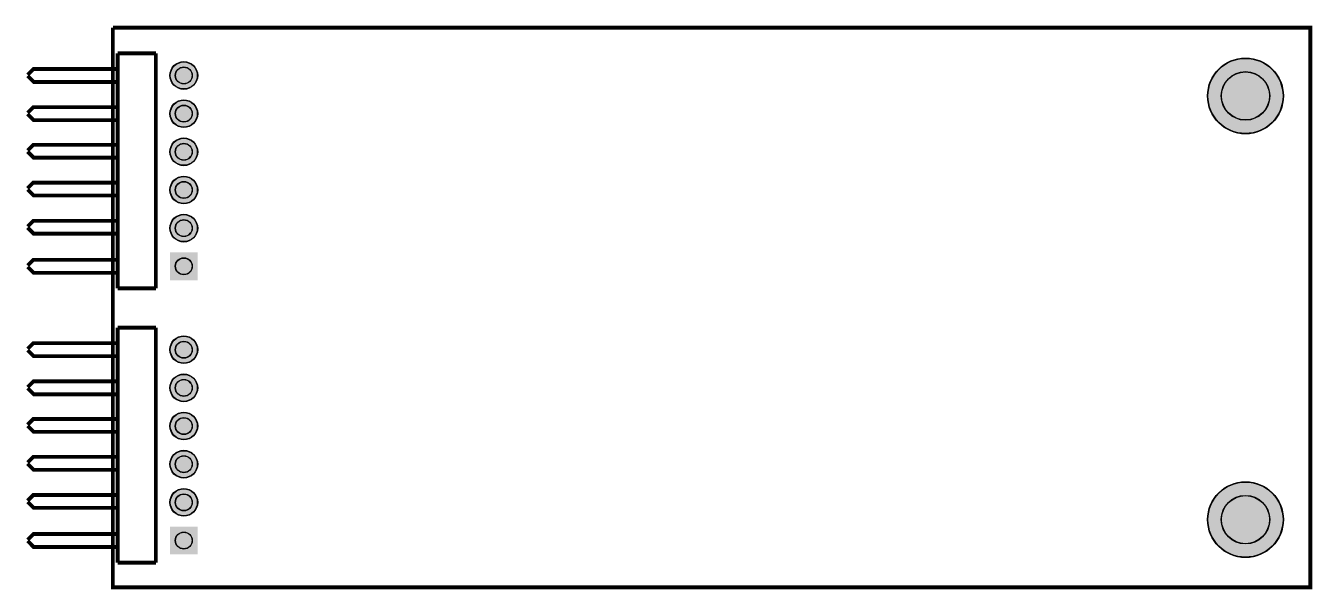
# Model space of a CAD drawing. Extents: x -228 to 3145, y -5 to 1472.
import ezdxf

# ---------------------------------------------------------------- set-up
doc = ezdxf.new("R2010")
doc.units = 9
for name, color, linetype, true_color in [('BoardOutLine', 7, 'Continuous', 0xff00ff), ('BottomSilkLayer', 7, 'Continuous', 0x66cc33), ('BottomSolderMaskLayer', 7, 'Continuous', 0xaa00ff), ('Multi-Layer', 7, 'Continuous', 0xc0c0c0), ('TopSolderMaskLayer', 7, 'Continuous', 0x800080)]:
    doc.layers.add(name, color=color, linetype=linetype, true_color=true_color)

msp = doc.modelspace()

# ---------------------------------------------------------------- hatches: boundary and pattern name
at = {"layer": 'BottomSolderMaskLayer'}
for points in [[(2870.7, 1287.6, 1), (3069.5, 1287.6, 1)], [(149.8, 1341.2, 1), (222.7, 1341.2, 1)], [(149.8, 1241.2, 1), (222.7, 1241.2, 1)], [(149.8, 1141.2, 1), (222.7, 1141.2, 1)], [(149.8, 1041.2, 1), (222.7, 1041.2, 1)], [(149.8, 941.2, 1), (222.7, 941.2, 1)], [(222.7, 804.8), (222.7, 877.6), (149.8, 877.6), (149.8, 804.8)], [(149.8, 622.7, 1), (222.7, 622.7, 1)], [(149.8, 522.7, 1), (222.7, 522.7, 1)], [(149.8, 422.7, 1), (222.7, 422.7, 1)], [(149.8, 322.7, 1), (222.7, 322.7, 1)], [(2870.7, 177.4, 1), (3069.5, 177.4, 1)], [(149.8, 222.7, 1), (222.7, 222.7, 1)], [(222.7, 86.3), (222.7, 159.1), (149.8, 159.1), (149.8, 86.3)]]:
    msp.add_hatch(color=256, dxfattribs=at).paths.add_polyline_path(points)
at = {"layer": 'Multi-Layer'}
for points in [[(150.8, 1341.2, 1), (221.7, 1341.2, 1)], [(150.8, 1241.2, 1), (221.7, 1241.2, 1)], [(150.8, 1141.2, 1), (221.7, 1141.2, 1)], [(150.8, 1041.2, 1), (221.7, 1041.2, 1)], [(150.8, 941.2, 1), (221.7, 941.2, 1)], [(221.7, 805.8), (221.7, 876.6), (150.8, 876.6), (150.8, 805.8)], [(150.8, 622.7, 1), (221.7, 622.7, 1)], [(150.8, 522.7, 1), (221.7, 522.7, 1)], [(150.8, 422.7, 1), (221.7, 422.7, 1)], [(150.8, 322.7, 1), (221.7, 322.7, 1)], [(150.8, 222.7, 1), (221.7, 222.7, 1)], [(221.7, 87.3), (221.7, 158.1), (150.8, 158.1), (150.8, 87.3)]]:
    msp.add_hatch(color=256, dxfattribs=at).paths.add_polyline_path(points)
at = {"layer": 'TopSolderMaskLayer'}
for points in [[(2870.7, 1287.6, 1), (3069.5, 1287.6, 1)], [(149.8, 1341.2, 1), (222.7, 1341.2, 1)], [(149.8, 1241.2, 1), (222.7, 1241.2, 1)], [(149.8, 1141.2, 1), (222.7, 1141.2, 1)], [(149.8, 1041.2, 1), (222.7, 1041.2, 1)], [(149.8, 941.2, 1), (222.7, 941.2, 1)], [(222.7, 804.8), (222.7, 877.6), (149.8, 877.6), (149.8, 804.8)], [(149.8, 622.7, 1), (222.7, 622.7, 1)], [(149.8, 522.7, 1), (222.7, 522.7, 1)], [(149.8, 422.7, 1), (222.7, 422.7, 1)], [(149.8, 322.7, 1), (222.7, 322.7, 1)], [(2870.7, 177.4, 1), (3069.5, 177.4, 1)], [(149.8, 222.7, 1), (222.7, 222.7, 1)], [(222.7, 86.3), (222.7, 159.1), (149.8, 159.1), (149.8, 86.3)]]:
    msp.add_hatch(color=256, dxfattribs=at).paths.add_polyline_path(points)

# ---------------------------------------------------------------- linework, layer by layer
at = {"layer": 'BoardOutLine', "const_width": 10}
msp.add_lwpolyline([(0, 1466.5), (0, 0), (600.8, 0), (3140.2, 0), (3140.2, 1320.9), (3140.2, 1466.5), (2640.2, 1466.5), (0.4, 1466.5)], dxfattribs=at)
at = {"layer": 'BottomSilkLayer', "const_width": 10}
for points in [[(113, 1399.1), (13, 1399.1)], [(13, 783.3), (13, 1399.1)], [(113, 783.3), (113, 1399.1)], [(13, 1358.1), (-208.2, 1358.1), (-223.2, 1343.1)], [(13, 1358.1), (-208.2, 1358.1)], [(13, 1324.2), (-207.3, 1324.2), (-223.2, 1340.1)], [(13, 1324.2), (-207.3, 1324.2)], [(13, 1258.2), (-208.2, 1258.2), (-223.2, 1243.2)], [(13, 1224.3), (-207.3, 1224.3), (-223.2, 1240.2)], [(13, 1159.7), (-208.2, 1159.7), (-223.2, 1144.7)], [(13, 1125.8), (-207.3, 1125.8), (-223.2, 1141.7)], [(13, 1060.5), (-208.2, 1060.5), (-223.2, 1045.5)], [(13, 1026.6), (-207.3, 1026.6), (-223.2, 1042.5)], [(13, 1060.5), (-208.2, 1060.5)], [(13, 1026.6), (-207.3, 1026.6)], [(13, 960.5), (-208.2, 960.5), (-223.2, 945.5)], [(13, 926.6), (-207.3, 926.6), (-223.2, 942.5)], [(13, 858.1), (-208.2, 858.1), (-223.2, 843.1)], [(13, 824.2), (-207.3, 824.2), (-223.2, 840.1)], [(13, 858.1), (-208.2, 858.1)], [(13, 824.2), (-207.3, 824.2)], [(13, 783.3), (113, 783.3)], [(113, 680.6), (13, 680.6)], [(13, 64.8), (13, 680.6)], [(113, 64.8), (113, 680.6)], [(13, 639.6), (-208.2, 639.6), (-223.2, 624.6)], [(13, 639.6), (-208.2, 639.6)], [(13, 605.7), (-207.3, 605.7), (-223.2, 621.6)], [(13, 605.7), (-207.3, 605.7)], [(13, 539.7), (-208.2, 539.7), (-223.2, 524.7)], [(13, 505.8), (-207.3, 505.8), (-223.2, 521.7)], [(13, 441.2), (-208.2, 441.2), (-223.2, 426.2)], [(13, 407.3), (-207.3, 407.3), (-223.2, 423.2)], [(13, 342), (-208.2, 342), (-223.2, 327)], [(13, 342), (-208.2, 342)], [(13, 308.1), (-207.3, 308.1), (-223.2, 324)], [(13, 308.1), (-207.3, 308.1)], [(13, 242), (-208.2, 242), (-223.2, 227)], [(13, 208.1), (-207.3, 208.1), (-223.2, 224)], [(13, 139.6), (-208.2, 139.6), (-223.2, 124.6)], [(13, 139.6), (-208.2, 139.6)], [(13, 105.7), (-207.3, 105.7), (-223.2, 121.6)], [(13, 105.7), (-207.3, 105.7)], [(13, 64.8), (113, 64.8)]]:
    msp.add_lwpolyline(points, dxfattribs=at)
at = {"layer": 'BottomSolderMaskLayer'}
for centre, radius in [((2970.1, 1287.6), 99.4), ((186.3, 1341.2), 36.4), ((186.3, 1341.2), 22.3), ((2970.1, 1287.6), 63.6), ((186.3, 1241.2), 36.4), ((186.3, 1241.2), 22.3), ((186.3, 1141.2), 36.4), ((186.3, 1141.2), 22.3), ((186.3, 1041.2), 36.4), ((186.3, 1041.2), 22.3), ((186.3, 941.2), 36.4), ((186.3, 941.2), 22.3), ((186.3, 841.2), 22.3), ((186.3, 622.7), 36.4), ((186.3, 622.7), 22.3), ((186.3, 522.7), 36.4), ((186.3, 522.7), 22.3), ((186.3, 422.7), 36.4), ((186.3, 422.7), 22.3), ((186.3, 322.7), 36.4), ((186.3, 322.7), 22.3), ((2970.1, 177.4), 99.4), ((186.3, 222.7), 36.4), ((186.3, 222.7), 22.3), ((2970.1, 177.4), 63.6), ((186.3, 122.7), 22.3)]:
    msp.add_circle(centre, radius, dxfattribs=at)
at = {"layer": 'Multi-Layer'}
for centre, radius in [((2970.1, 1287.6), 98.4), ((186.3, 1341.2), 35.4), ((186.3, 1341.2), 21.7), ((2970.1, 1287.6), 63), ((186.3, 1241.2), 35.4), ((186.3, 1241.2), 21.7), ((186.3, 1141.2), 35.4), ((186.3, 1141.2), 21.7), ((186.3, 1041.2), 35.4), ((186.3, 1041.2), 21.7), ((186.3, 941.2), 35.4), ((186.3, 941.2), 21.7), ((186.3, 841.2), 21.7), ((186.3, 622.7), 35.4), ((186.3, 622.7), 21.7), ((186.3, 522.7), 35.4), ((186.3, 522.7), 21.7), ((186.3, 422.7), 35.4), ((186.3, 422.7), 21.7), ((186.3, 322.7), 35.4), ((186.3, 322.7), 21.7), ((2970.1, 177.4), 98.4), ((186.3, 222.7), 35.4), ((186.3, 222.7), 21.7), ((2970.1, 177.4), 63), ((186.3, 122.7), 21.7)]:
    msp.add_circle(centre, radius, dxfattribs=at)
at = {"layer": 'TopSolderMaskLayer'}
for centre, radius in [((2970.1, 1287.6), 99.4), ((186.3, 1341.2), 36.4), ((186.3, 1341.2), 22.3), ((2970.1, 1287.6), 63.6), ((186.3, 1241.2), 36.4), ((186.3, 1241.2), 22.3), ((186.3, 1141.2), 36.4), ((186.3, 1141.2), 22.3), ((186.3, 1041.2), 36.4), ((186.3, 1041.2), 22.3), ((186.3, 941.2), 36.4), ((186.3, 941.2), 22.3), ((186.3, 841.2), 22.3), ((186.3, 622.7), 36.4), ((186.3, 622.7), 22.3), ((186.3, 522.7), 36.4), ((186.3, 522.7), 22.3), ((186.3, 422.7), 36.4), ((186.3, 422.7), 22.3), ((186.3, 322.7), 36.4), ((186.3, 322.7), 22.3), ((2970.1, 177.4), 99.4), ((186.3, 222.7), 36.4), ((186.3, 222.7), 22.3), ((2970.1, 177.4), 63.6), ((186.3, 122.7), 22.3)]:
    msp.add_circle(centre, radius, dxfattribs=at)

doc.saveas('drawing.dxf')
